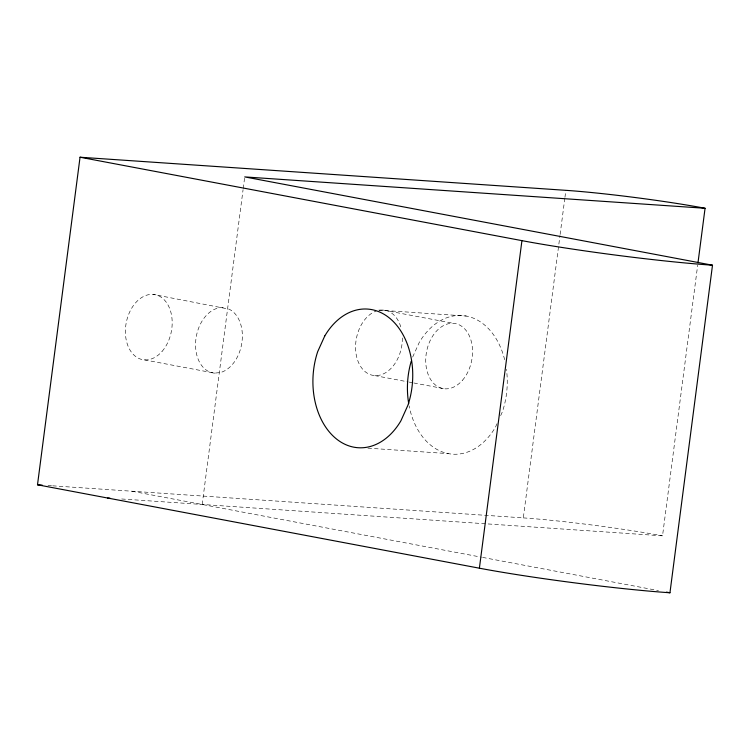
<?xml version="1.0" encoding="UTF-8"?>
<svg xmlns="http://www.w3.org/2000/svg" width="750" height="750" viewBox="0 0 750 750"><rect width="100%" height="100%" fill="white"/><g stroke="black" fill="none" stroke-linecap="round" stroke-linejoin="round"><path stroke-width="0.56" stroke-dasharray="3.75 2.81" d="M202.181 504.478L243.075 189.637M243.225 188.484L244.575 178.069M52.669 485.822L523.312 517.894L559.969 235.631M560.119 234.469L564.797 198.459M564.947 197.297L565.856 190.331M121.669 498.984L662.531 535.837L697.678 265.2M412.669 357.075L419.269 342.422A69.488 49.809 -86.1 0 1 467.072 316.209A69.488 49.809 -86.1 0 1 504.862 360.572M497.034 423.666L495.413 427.266A69.488 49.809 -86.1 0 1 446.409 453.197A69.488 49.809 -86.1 0 1 409.125 405.891M500.662 415.622L502.472 411.6A69.488 49.809 -86.1 0 0 506.456 369.3M144.534 359.897L214.706 373.144L220.809 372.431A33.094 22.988 -79.3 0 0 241.978 341.953A33.094 22.988 -79.3 0 0 229.022 309.15L153.047 294.384M378.759 310.087L466.275 316.05M367.894 448.144L448.406 453.628M48 485.503L51.506 485.747M383.222 310.069L453.384 323.316M374.709 375.581L408.066 381.881M409.219 382.097L412.669 382.744M413.822 382.969L444.872 388.828M132.019 491.231L481.472 557.194M482.616 557.409L658.462 590.597M379.153 310.294A33.094 22.988 -79.3 0 1 401.025 327.806M402.366 337.969A33.094 22.988 -79.3 0 1 380.138 375.056A33.094 22.988 -79.3 0 1 355.641 350.016A33.094 22.988 -79.3 0 1 376.106 311.109M523.312 517.894A99.272 5.888 7.4 0 1 662.531 535.837M214.706 373.144A33.094 22.988 -79.3 0 1 195.938 338.822A33.094 22.988 -79.3 0 1 223.209 307.631M162.056 351.412A33.094 22.988 -79.3 0 0 158.859 295.912A33.094 22.988 -79.3 0 0 125.456 334.106A33.094 22.988 -79.3 0 0 162.056 351.412M462.394 380.344A33.094 22.988 -79.3 0 0 459.197 324.834A33.094 22.988 -79.3 0 0 425.794 363.038A33.094 22.988 -79.3 0 0 462.394 380.344"/><path stroke-width="1.12" d="M705.066 208.275L244.725 176.916L712.5 265.209L669.956 592.772A135.881 8.062 7.4 0 1 479.391 568.2L37.5 484.791L80.044 157.228L565.856 190.331A99.272 5.888 7.4 0 1 705.066 208.275L697.978 262.875M479.391 568.2L521.934 240.638L80.044 157.228M37.5 484.791L42.169 485.109M107.663 498.038L109.997 498.197M666.506 592.116L669.956 592.772M408.722 403.706A69.488 49.809 -86.1 0 1 411.225 361.238M712.5 265.209A135.881 8.062 7.4 0 1 521.934 240.638M324.759 335.981L317.691 351.647A69.488 49.809 -86.1 0 0 335.775 438.403A69.488 49.809 -86.1 0 0 400.894 420.825L407.953 405.159A69.488 49.809 -86.1 0 0 389.878 318.394A69.488 49.809 -86.1 0 0 324.759 335.981"/></g></svg>
